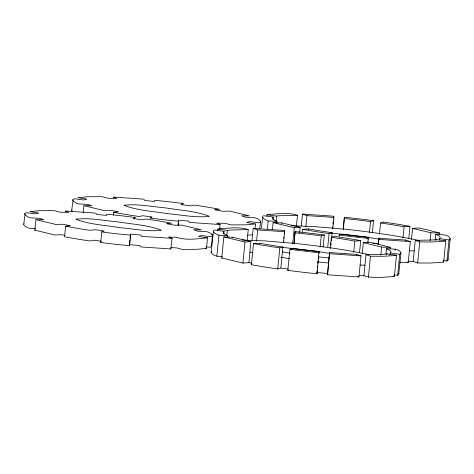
<?xml version="1.0" encoding="UTF-8"?>
<svg xmlns="http://www.w3.org/2000/svg" width="474" height="474" viewBox="0 0 474 474"><rect width="100%" height="100%" fill="white"/><g stroke="black" fill="none" stroke-linecap="round" stroke-linejoin="round"><path stroke-width="0.71" d="M206.214 246.83L210.361 247.268L211.457 246.284L212.524 235.211C211.001 233.113 208.264 231.685 205.603 231.579L197.729 231.199L193.588 229.766L201.391 229.843L181.678 225.061L174.669 225.215L167.067 223.823L166.73 223.669L171.689 223.213L159.317 221.02A125.071 15.458 5.7 0 0 147.195 219.16L145.625 219.077L142.561 219.8L133.917 218.656C131.002 218.384 137.608 217.661 134.533 217.406A125.071 15.458 5.7 0 0 121.551 215.794L107.331 214.254L106.638 214.313L106.733 215.303L105.495 215.315L96.53 214.408L95.997 213.282L94.907 213.051L66.005 211.037L65.216 211.12L68.771 212.423L60.18 212.18L54.077 210.622L39.354 210.705L29.732 211.623L37.653 212.832C40.48 213.039 35.319 214.207 34.412 213.774L26.574 212.725L25.098 213.217L23.7 224.789C26.254 228.48 31.385 228.865 35.455 228.587M24.767 213.715L24.749 214.26C26.271 216.357 29.015 217.785 31.669 217.892L39.709 218.307L43.685 219.705L35.882 219.628L55.494 224.392L62.604 224.255L70.472 225.725L65.596 226.222L64.553 236.804L76.907 238.979A125.071 15.458 5.7 0 0 89.029 240.839L90.599 240.922L93.662 240.2L101.347 241.213M259.829 228.835L260.546 221.269C259.023 219.172 256.286 217.744 253.626 217.637L245.751 217.258L241.61 215.824L249.401 215.883L229.588 211.102L222.691 211.274L215.261 209.917L214.746 209.727L219.711 209.289L207.339 207.079A125.071 15.458 5.7 0 0 195.217 205.218L193.647 205.135L190.584 205.858L181.939 204.715C179.095 204.46 185.535 203.696 182.555 203.464A125.071 15.458 5.7 0 0 169.573 201.853L155.353 200.312L154.66 200.372L154.755 201.361L153.517 201.373L144.546 200.466L144.019 199.341L142.923 199.11L114.027 197.095L113.233 197.16L116.788 198.482L108.202 198.239L102.094 196.68L87.376 196.763L77.754 197.682L85.675 198.89C88.502 199.098 83.341 200.265 82.435 199.832L74.596 198.784L73.12 199.276L71.734 210.302L72.042 211.44M72.789 199.773L72.771 200.318C74.294 202.416 77.031 203.844 79.691 203.95L87.731 204.365L91.707 205.763L83.922 205.657L103.516 210.45L110.626 210.314L118.559 211.825L113.612 212.281L113.345 215.143M211.457 246.284L211.155 245.147M64.932 235.371L61.3 234.766L54.546 234.938L34.833 230.157L35.301 230.074M83.904 205.686L83.217 212.725M34.845 230.174L35.894 219.646M129.669 244.655L139.486 245.556L140.061 245.716L140.203 246.699L141.448 246.966L170.877 248.951L172.062 238.351L142.502 236.431L141.276 236.188L141.133 235.217L140.541 235.027L130.723 234.126L129.568 245.698L114.672 244.205A125.071 15.458 5.7 0 1 101.691 242.593L100.749 242.362L101.797 231.798L104.244 231.045L94.96 229.683L90.078 230.311A125.071 15.458 5.7 0 1 77.955 228.45L65.596 226.222M129.615 243.316L129.965 239.808M130.101 238.404L130.522 234.192M178.052 225.168L178.265 223.058M178.242 225.411L178.544 220.25L178.905 220.173L188.771 221.121L189.298 222.247L190.524 222.49L219.29 224.492L220.084 224.427L216.529 223.106L225.114 223.349L231.223 224.907L245.941 224.824L255.563 223.906L247.641 222.691C244.868 222.502 249.97 221.317 250.882 221.749L259.077 222.816L260.528 221.814M205.603 248.139L206.492 248.382L207.541 237.847C197.374 238.665 186.318 240.727 176.381 237.237L168.507 237.047L172.044 238.333M222.33 256.505C218.561 256.736 213.383 256.191 211.12 252.66L213.46 230.755A56.536 6.986 5.7 0 1 214.503 230.026L224.084 231.348L223.817 233.984M217.613 230.4L217.744 229.084L227.324 230.405A47.335 5.848 5.7 0 1 229.831 230.056L248.24 229.6L247.126 240.792M216.831 256.321L218.935 235.258L214.769 233.285L213.217 231.602M219.592 229.327L220.084 224.427M252.109 263.26L248.909 262.649L242.925 263.07L221.731 257.974L223.835 236.917L232.61 237.213L250.912 241.598L249.863 252.127M226.803 235.673L227.324 230.405M227.532 237.527L227.727 235.554C226.311 234.719 222.893 234.12 223.337 231.946A47.335 5.848 5.7 0 1 224.084 231.348M232.544 237.871L232.61 237.213M242.925 263.07L245.022 242.013L250.912 241.598M248.909 262.649L249.958 252.121L252.624 252.63M252.026 240.235L253.211 228.391L282.427 230.37L284.489 230.554L284.643 231.804L283.529 243.014M288.429 269.102L280.851 268.053L277.723 268.965A122.725 15.168 5.7 0 1 251.41 264.699L253.519 243.642L259.414 243.227A113.422 14.019 5.7 0 0 282.871 247.019L281.817 257.548A113.422 14.019 5.7 0 1 280.827 257.406M255.071 228.823L255.563 223.906M256.582 241.118L257.696 229.931L253.211 228.391M259.349 243.885L259.414 243.227M261.435 227.828L262.726 216.452A56.536 6.986 5.7 0 1 263.769 215.723L273.344 217.051L273.083 219.681M266.88 216.097L267.01 214.781A56.536 6.986 5.7 0 1 270.038 214.325C279.15 213.893 288.767 212.311 297.506 215.297L296.392 226.489M267.407 228.853L268.195 220.961L264.036 218.982L262.483 217.299M272.443 229.197L273.101 222.614L281.876 222.91L300.178 227.295L299.651 232.556M276.064 221.37L276.591 216.108A47.335 5.848 5.7 0 1 279.097 215.759L297.506 215.297M276.798 223.224L276.994 221.251C275.578 220.416 272.159 219.818 272.603 217.643A47.335 5.848 5.7 0 1 273.344 217.051M281.811 223.568L281.876 222.91M277.723 268.965L279.826 247.902L282.865 247.019M283.304 242.398L283.44 241.082M283.701 238.452L283.831 237.136M284.228 233.184L284.489 230.554M280.851 268.053L281.906 257.524L289.484 258.573M287.825 270.364L289.928 249.3L292.968 248.417A113.422 14.019 5.7 0 0 318.99 251.469L317.041 273.776A122.725 15.168 5.7 0 1 287.831 270.358L288.411 270.192M292.713 243.506L294.289 227.71L300.178 227.295M292.902 249.075L292.968 248.417M293.916 243.417L295.101 231.567A122.725 15.168 5.7 0 1 324.305 234.991L323.132 246.836M294.135 244.033L295.101 231.567M301.292 225.932L302.477 214.088L331.693 216.067L333.755 216.251L333.909 217.501L332.789 228.711M302.525 231.97L302.785 229.339L308.681 228.924A113.422 14.019 5.7 0 0 332.138 232.716M305.849 226.815L306.962 215.629L302.477 214.088M308.615 229.582L308.681 228.924M317.041 273.776L317.082 270.524M317.343 267.893L317.544 265.92M317.805 263.289L318.072 260.682M318.267 258.709L318.534 256.073M318.795 253.442L318.99 251.469M320.069 247.084L320.134 246.427L330.236 247.825M324.317 234.986L321.271 235.868L320.223 246.397A113.422 14.019 5.7 0 0 294.2 243.346L264.581 240.887L241.87 240.063M327.777 246.764L329.092 233.599L332.132 232.716L331.67 237.326M327.498 273.522L329.602 252.482A97.022 11.992 5.7 0 0 334.928 252.938L356.549 254.36L361.028 255.901L358.931 276.958L327.653 274.796L327.498 273.522L316.887 272.503M330.171 248.483L331.379 237.267L334.419 236.384A122.725 15.168 5.7 0 1 360.732 240.65M327.653 274.796L329.602 252.482M331.344 240.614L331.539 238.641M332.57 228.095L332.701 226.779M332.967 224.149L333.228 221.518M333.495 218.881L333.755 216.251M330.971 245.194L331.101 243.879M339.064 236.313L339.194 234.997L342.234 234.115A113.422 14.019 5.7 0 0 368.257 237.166L368.014 242.368M342.169 234.772L342.234 234.115M343.182 229.114L344.367 217.264A122.725 15.168 5.7 0 1 373.571 220.688L372.398 232.533M343.401 229.736L344.367 217.264M353.58 252.263L353.651 251.605L362.177 253.229L362.112 253.886M359.541 252.494L360.72 240.65L354.825 241.065L353.776 251.593A113.422 14.019 5.7 0 0 330.319 247.801M356.484 255.018L356.549 254.36M390.28 248.69L390.41 247.369L376.83 243.891L369.216 242.279L363.327 242.694L362.278 253.223A97.022 11.992 5.7 0 1 366.295 254.058L368.843 254.615M394.338 276.283A56.536 6.986 5.7 0 1 391.311 276.733C382.216 277.136 372.617 278.742 363.896 275.744L366.005 254.686L384.414 254.23A47.335 5.848 5.7 0 0 386.914 253.88L396.495 255.208L394.392 276.265L393.195 276.099M367.729 242.427L367.794 241.77M368.061 239.139L368.257 237.166M369.335 232.781L369.4 232.124L379.502 233.522M373.577 220.683L370.538 221.565L369.489 232.1A113.422 14.019 5.7 0 0 343.466 229.049L313.847 226.584L291.137 225.76M368.393 277.29L370.496 256.233L366.005 254.686M378.276 244.104L378.868 238.179A97.022 11.992 5.7 0 0 384.195 238.641L405.815 240.057L410.294 241.598L408.197 262.655L399.588 262.205M379.437 234.18L380.64 222.964L383.685 222.081M378.495 244.697L378.868 238.179M380.841 254.976L381.629 247.078L363.327 242.694M385.984 253.999L386.511 248.732C389.166 249.051 400.862 247.973 400.779 253.537A56.536 6.986 5.7 0 1 399.742 254.265L390.161 252.938L389.966 254.911M386.849 254.538L386.914 253.88M395.18 250.343L395.31 249.028M394.036 274.825L397.639 275.323L399.742 254.265M397.639 275.323A56.536 6.986 5.7 0 0 398.675 274.594L401.022 252.689M402.847 237.96L402.912 237.302L411.444 238.926L411.379 239.583M408.801 238.191L409.986 226.347L404.091 226.762L403.042 237.29A113.422 14.019 5.7 0 0 379.585 233.498M405.744 240.715L405.815 240.057M439.546 234.387L439.676 233.072L426.09 229.588L418.483 227.976L412.593 228.391L411.545 238.92A97.022 11.992 5.7 0 1 415.562 239.755L419.342 240.591M413.162 261.441L415.271 240.383L433.68 239.927A47.335 5.848 5.7 0 0 436.181 239.577L445.761 240.905L443.658 261.962A56.536 6.986 5.7 0 1 440.636 262.412L430.232 263.034L417.659 262.987L413.162 261.441L407.841 261.257M417.659 262.987L419.763 241.93L415.271 240.383M430.108 240.673L430.896 232.775L412.593 228.391M435.185 240.354L435.778 234.429C438.432 234.749 450.122 233.67 450.045 239.234A56.536 6.986 5.7 0 1 449.008 239.963L439.428 238.635L439.297 239.951M436.116 240.235L436.181 239.577M443.303 260.522L446.905 261.02L449.008 239.963M446.905 261.02A56.536 6.986 5.7 0 0 447.942 260.291L450.288 238.386M130.634 235.157L115.721 233.676A125.071 15.458 5.7 0 1 102.745 232.064L101.797 231.833M178.657 221.216L163.743 219.735A125.071 15.458 5.7 0 1 150.762 218.123C147.728 217.886 154.287 217.151 151.378 216.873L142.733 215.729L139.67 216.452L138.1 216.369A125.071 15.458 5.7 0 1 125.977 214.509L113.624 212.334M100.749 242.362L101.092 242.22M23.712 224.243L24.044 223.746M71.734 210.302L72.066 209.804M212.506 235.756L211.054 236.757L202.866 235.691C201.965 235.264 196.793 236.419 199.619 236.633L207.517 237.812M206.463 248.412L196.87 249.294L182.146 249.377L176.541 247.89L170.836 247.612M252.512 234.772L247.766 235.205M220.771 228.628C229.884 228.195 239.5 226.613 248.24 229.6M251.421 264.699L251.795 264.67M419.763 241.93L432.335 241.977L442.734 241.355A56.536 6.986 5.7 0 0 445.761 240.905M370.496 256.233L383.069 256.28L393.467 255.658A56.536 6.986 5.7 0 0 396.495 255.208M268.195 220.961L276.994 221.251M430.896 232.775L439.676 233.072M218.935 235.258L227.727 235.554M381.629 247.078L390.41 247.369M221.731 257.974L222.282 257.992M409.489 250.752L414.217 250.912M360.222 265.049L364.95 265.215M359.168 275.584L363.896 275.744M410.294 241.598L379.016 239.429M361.028 255.901L329.756 253.732M306.962 215.629L328.583 217.045A97.022 11.992 5.7 0 1 333.909 217.501M257.696 229.931L279.316 231.348A97.022 11.992 5.7 0 1 284.643 231.804M211.475 234.66L212.844 234.737M330.277 232.93L366.858 237.196M378.193 243.624L372.842 243.132M282.48 247.357L317.592 251.498M328.926 257.927L318.184 256.872M317.936 261.968L328.547 262.993M267.01 214.781L276.591 216.108M443.06 261.879L443.658 261.962M368.12 237.379L378.975 239.115M318.854 251.682L329.708 253.418M290.141 253.187L282.433 251.931M294.289 227.71L273.101 222.614M245.022 242.013L223.835 236.917M407.356 262.365L408.197 262.655M357.805 276.573L358.931 276.958M170.462 248.666L171.007 248.886M435.778 234.429C437.2 235.27 440.619 235.868 440.168 238.043A47.335 5.848 5.7 0 1 439.428 238.635M386.511 248.732C387.933 249.573 391.352 250.171 390.902 252.346A47.335 5.848 5.7 0 1 390.161 252.938M448.078 259.136L448.185 259.444M398.812 273.439L398.918 273.747M129.485 244.839L129.586 245.668M211.12 252.66L211.363 251.812A56.536 6.986 5.7 0 1 211.623 251.558M329.098 233.599A122.725 15.168 5.7 0 1 302.773 229.339M383.673 222.087A122.725 15.168 5.7 0 1 409.998 226.347M380.634 222.97A113.422 14.019 5.7 0 1 404.103 226.762M344.515 218.514A113.422 14.019 5.7 0 1 370.532 221.571M368.411 238.422A122.725 15.168 5.7 0 1 339.2 234.997M331.089 243.245A113.422 14.019 5.7 0 1 330.094 243.103M217.803 229.066A56.536 6.986 5.7 0 1 220.825 228.616M279.832 247.902A122.725 15.168 5.7 0 1 253.507 243.642M331.367 237.273A113.422 14.019 5.7 0 1 354.836 241.065M295.249 232.817A113.422 14.019 5.7 0 1 321.265 235.874M319.144 252.725A122.725 15.168 5.7 0 1 289.934 249.3M76.267 219.124L76.195 219.373C89.989 224.599 105.335 225.221 119.863 227.65C133.484 228.818 147.378 231.816 161.012 230.346L161.077 230.097C147.284 224.872 131.938 224.249 117.41 221.82C103.794 220.653 89.894 217.655 76.267 219.124M124.283 205.183L124.218 205.432C138.011 210.657 153.357 211.28 167.885 213.709C181.506 214.876 195.401 217.874 209.034 216.405L209.099 216.156C195.306 210.93 179.96 210.308 165.432 207.879C151.816 206.711 137.916 203.713 124.283 205.183"/></g></svg>
